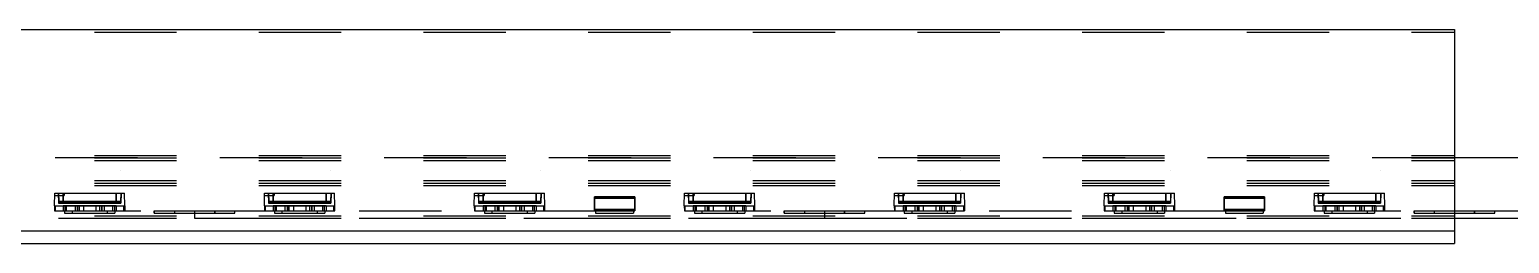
# Model space of a CAD drawing. Extents: x 14 to 580, y 14 to 406.
# Drawn here: x 386 to 444.8, y 253.4 to 261.9 of the extents above; entities that cross this region are included whole.
import ezdxf

# ---------------------------------------------------------------- set-up
doc = ezdxf.new("R2010")
doc.units = 0
doc.header["$LTSCALE"] = 32.67
doc.linetypes.add('HIDDEN', pattern=[0.2, 0.1, -0.1])
doc.layers.get('0').update_dxf_attribs({"linetype": 'CONTINUOUS'})
for name, color, linetype in [('BASE2', 7, 'CONTINUOUS'), ('BASE3', 7, 'CONTINUOUS'), ('LED_CHIP_2835_BASE3', 7, 'CONTINUOUS'), ('LED_CHIP_2835_ELETRODE_13', 7, 'CONTINUOUS'), ('LED_CHIP_2835_ELETRODE_23', 7, 'CONTINUOUS'), ('LED_CHIP_2835_SLICONE3', 7, 'CONTINUOUS'), ('LGP2', 7, 'CONTINUOUS'), ('LGP3', 7, 'CONTINUOUS'), ('LS-12V-120-W5-2835_PADS3', 7, 'CONTINUOUS'), ('LS-12V-120-W5-2835_PLATE2', 7, 'CONTINUOUS'), ('LS-12V-120-W5-2835_PLATE3', 7, 'CONTINUOUS'), ('RES_1206_013', 7, 'CONTINUOUS'), ('RES_1206_023', 7, 'CONTINUOUS'), ('RES_1206_033', 7, 'CONTINUOUS')]:
    doc.layers.add(name, color=color, linetype=linetype)

msp = doc.modelspace()

# ---------------------------------------------------------------- linework, layer by layer
at = {"color": 7}
for p, q in [((389.626, 256.275), (389.626, 256.274)), ((397.959, 256.275), (397.959, 256.274)), ((406.292, 256.275), (406.292, 256.274)), ((414.626, 256.275), (414.626, 256.274)), ((422.959, 256.275), (422.959, 256.274)), ((431.292, 256.275), (431.292, 256.274)), ((439.626, 256.275), (439.626, 256.274))]:
    msp.add_line(p, q, dxfattribs=at)
at = {"layer": 'BASE2', "color": 7}
for p, q in [((192.577, 261.868), (442.577, 261.868)), ((442.577, 261.868), (442.577, 253.368)), ((192.577, 253.868), (442.577, 253.868)), ((192.577, 253.368), (442.577, 253.368))]:
    msp.add_line(p, q, dxfattribs=at)
at = {"layer": 'BASE3', "color": 8, "linetype": 'HIDDEN'}
for p, q in [((192.577, 261.768), (442.577, 261.768)), ((192.577, 256.868), (442.577, 256.868)), ((192.577, 256.768), (442.577, 256.768)), ((192.577, 256.668), (442.577, 256.668)), ((192.577, 255.868), (442.577, 255.868)), ((192.577, 255.768), (442.577, 255.768)), ((192.577, 255.668), (442.577, 255.668)), ((192.577, 254.468), (442.577, 254.468)), ((192.577, 254.368), (442.577, 254.368))]:
    msp.add_line(p, q, dxfattribs=at)
at = {"layer": 'LED_CHIP_2835_BASE3', "color": 8, "linetype": 'HIDDEN'}
for p, q in [((387.011, 254.868), (387.024, 255.368)), ((387.021, 255.268), (387.4, 255.268)), ((387.024, 255.368), (389.797, 255.368)), ((387.161, 255.368), (387.174, 254.968)), ((387.174, 254.968), (389.647, 254.968)), ((387.361, 255.368), (387.361, 254.968)), ((387.397, 255.368), (387.4, 255.268)), ((389.461, 255.368), (389.461, 254.968)), ((389.661, 255.368), (389.647, 254.968)), ((389.811, 254.868), (389.797, 255.368)), ((395.344, 254.868), (395.357, 255.368)), ((395.354, 255.268), (395.733, 255.268)), ((395.357, 255.368), (398.131, 255.368)), ((395.494, 255.368), (395.508, 254.968)), ((395.508, 254.968), (397.98, 254.968)), ((395.694, 255.368), (395.694, 254.968)), ((395.731, 255.368), (395.733, 255.268)), ((397.794, 255.368), (397.794, 254.968)), ((397.994, 255.368), (397.98, 254.968)), ((398.144, 254.868), (398.131, 255.368)), ((403.677, 254.868), (403.69, 255.368)), ((403.688, 255.268), (404.067, 255.268)), ((403.69, 255.368), (406.464, 255.368)), ((403.827, 255.368), (403.841, 254.968)), ((403.841, 254.968), (406.313, 254.968)), ((404.027, 255.368), (404.027, 254.968)), ((404.064, 255.368), (404.067, 255.268)), ((406.127, 255.368), (406.127, 254.968)), ((406.327, 255.368), (406.313, 254.968)), ((406.477, 254.868), (406.464, 255.368)), ((412.011, 254.868), (412.024, 255.368)), ((412.021, 255.268), (412.4, 255.268)), ((412.024, 255.368), (414.797, 255.368)), ((412.161, 255.368), (412.174, 254.968)), ((412.174, 254.968), (414.647, 254.968)), ((412.361, 255.368), (412.361, 254.968)), ((412.397, 255.368), (412.4, 255.268)), ((414.461, 255.368), (414.461, 254.968)), ((414.661, 255.368), (414.647, 254.968)), ((414.811, 254.868), (414.797, 255.368)), ((420.344, 254.868), (420.357, 255.368)), ((420.354, 255.268), (420.733, 255.268)), ((420.357, 255.368), (423.131, 255.368)), ((420.494, 255.368), (420.508, 254.968)), ((420.508, 254.968), (422.98, 254.968)), ((420.694, 255.368), (420.694, 254.968)), ((420.731, 255.368), (420.733, 255.268)), ((422.794, 255.368), (422.794, 254.968)), ((422.994, 255.368), (422.98, 254.968)), ((423.144, 254.868), (423.131, 255.368)), ((428.677, 254.868), (428.69, 255.368)), ((428.688, 255.268), (429.067, 255.268)), ((428.69, 255.368), (431.464, 255.368)), ((428.827, 255.368), (428.841, 254.968)), ((428.841, 254.968), (431.313, 254.968)), ((429.027, 255.368), (429.027, 254.968)), ((429.064, 255.368), (429.067, 255.268)), ((431.127, 255.368), (431.127, 254.968)), ((431.327, 255.368), (431.313, 254.968)), ((431.477, 254.868), (431.464, 255.368)), ((437.011, 254.868), (437.024, 255.368)), ((437.021, 255.268), (437.4, 255.268)), ((437.024, 255.368), (439.797, 255.368)), ((437.161, 255.368), (437.174, 254.968)), ((437.174, 254.968), (439.647, 254.968)), ((437.361, 255.368), (437.361, 254.968)), ((437.397, 255.368), (437.4, 255.268)), ((439.461, 255.368), (439.461, 254.968)), ((439.661, 255.368), (439.647, 254.968)), ((439.811, 254.868), (439.797, 255.368)), ((387.011, 254.868), (389.811, 254.868)), ((387.011, 254.868), (387.016, 254.668)), ((387.016, 254.668), (389.805, 254.668)), ((387.021, 254.868), (387.021, 254.668)), ((387.051, 254.668), (387.051, 254.868)), ((387.361, 254.868), (387.361, 254.668)), ((387.431, 254.868), (387.431, 254.668)), ((387.492, 254.668), (387.492, 254.868)), ((388.003, 254.668), (388.003, 254.868)), ((388.163, 254.868), (388.163, 254.668)), ((388.658, 254.868), (388.658, 254.668)), ((388.818, 254.668), (388.818, 254.868)), ((389.329, 254.668), (389.329, 254.868)), ((389.391, 254.868), (389.391, 254.668)), ((389.461, 254.868), (389.461, 254.668)), ((389.77, 254.668), (389.77, 254.868)), ((389.801, 254.868), (389.801, 254.668)), ((389.805, 254.668), (389.811, 254.868)), ((395.344, 254.868), (398.144, 254.868)), ((395.344, 254.868), (395.349, 254.668)), ((395.349, 254.668), (398.139, 254.668)), ((395.354, 254.868), (395.354, 254.668)), ((395.384, 254.668), (395.384, 254.868)), ((395.694, 254.868), (395.694, 254.668)), ((395.764, 254.868), (395.764, 254.668)), ((395.825, 254.668), (395.825, 254.868)), ((396.336, 254.668), (396.336, 254.868)), ((396.496, 254.868), (396.496, 254.668)), ((396.991, 254.868), (396.991, 254.668)), ((397.151, 254.668), (397.151, 254.868)), ((397.662, 254.668), (397.662, 254.868)), ((397.724, 254.868), (397.724, 254.668)), ((397.794, 254.868), (397.794, 254.668)), ((398.104, 254.668), (398.104, 254.868)), ((398.134, 254.868), (398.134, 254.668)), ((398.139, 254.668), (398.144, 254.868)), ((403.677, 254.868), (406.477, 254.868)), ((403.677, 254.868), (403.682, 254.668)), ((403.682, 254.668), (406.472, 254.668)), ((403.687, 254.868), (403.687, 254.668)), ((403.717, 254.668), (403.717, 254.868)), ((404.027, 254.868), (404.027, 254.668)), ((404.097, 254.868), (404.097, 254.668)), ((404.159, 254.668), (404.159, 254.868)), ((404.67, 254.668), (404.67, 254.868)), ((404.83, 254.868), (404.83, 254.668)), ((405.325, 254.868), (405.325, 254.668)), ((405.485, 254.668), (405.485, 254.868)), ((405.996, 254.668), (405.996, 254.868)), ((406.057, 254.868), (406.057, 254.668)), ((406.127, 254.868), (406.127, 254.668)), ((406.437, 254.668), (406.437, 254.868)), ((406.467, 254.868), (406.467, 254.668)), ((406.472, 254.668), (406.477, 254.868)), ((412.011, 254.868), (414.811, 254.868)), ((412.011, 254.868), (412.016, 254.668)), ((412.016, 254.668), (414.805, 254.668)), ((412.021, 254.868), (412.021, 254.668)), ((412.051, 254.668), (412.051, 254.868)), ((412.361, 254.868), (412.361, 254.668)), ((412.431, 254.868), (412.431, 254.668)), ((412.492, 254.668), (412.492, 254.868)), ((413.003, 254.668), (413.003, 254.868)), ((413.163, 254.868), (413.163, 254.668)), ((413.658, 254.868), (413.658, 254.668)), ((413.818, 254.668), (413.818, 254.868)), ((414.329, 254.668), (414.329, 254.868)), ((414.391, 254.868), (414.391, 254.668)), ((414.461, 254.868), (414.461, 254.668)), ((414.77, 254.668), (414.77, 254.868)), ((414.801, 254.868), (414.801, 254.668)), ((414.805, 254.668), (414.811, 254.868)), ((420.344, 254.868), (423.144, 254.868)), ((420.344, 254.868), (420.349, 254.668)), ((420.349, 254.668), (423.139, 254.668)), ((420.354, 254.868), (420.354, 254.668)), ((420.384, 254.668), (420.384, 254.868)), ((420.694, 254.868), (420.694, 254.668)), ((420.764, 254.868), (420.764, 254.668)), ((420.825, 254.668), (420.825, 254.868)), ((421.336, 254.668), (421.336, 254.868)), ((421.496, 254.868), (421.496, 254.668)), ((421.991, 254.868), (421.991, 254.668)), ((422.151, 254.668), (422.151, 254.868)), ((422.662, 254.668), (422.662, 254.868)), ((422.724, 254.868), (422.724, 254.668)), ((422.794, 254.868), (422.794, 254.668)), ((423.104, 254.668), (423.104, 254.868)), ((423.134, 254.868), (423.134, 254.668)), ((423.139, 254.668), (423.144, 254.868)), ((428.677, 254.868), (431.477, 254.868)), ((428.677, 254.868), (428.682, 254.668)), ((428.682, 254.668), (431.472, 254.668)), ((428.687, 254.868), (428.687, 254.668)), ((428.717, 254.668), (428.717, 254.868)), ((429.027, 254.868), (429.027, 254.668)), ((429.097, 254.868), (429.097, 254.668)), ((429.159, 254.668), (429.159, 254.868)), ((429.67, 254.668), (429.67, 254.868)), ((429.83, 254.868), (429.83, 254.668)), ((430.325, 254.868), (430.325, 254.668)), ((430.485, 254.668), (430.485, 254.868)), ((430.996, 254.668), (430.996, 254.868)), ((431.057, 254.868), (431.057, 254.668)), ((431.127, 254.868), (431.127, 254.668)), ((431.437, 254.668), (431.437, 254.868)), ((431.467, 254.868), (431.467, 254.668)), ((431.472, 254.668), (431.477, 254.868)), ((437.011, 254.868), (439.811, 254.868)), ((437.011, 254.868), (437.016, 254.668)), ((437.016, 254.668), (439.805, 254.668)), ((437.021, 254.868), (437.021, 254.668)), ((437.051, 254.668), (437.051, 254.868)), ((437.361, 254.868), (437.361, 254.668)), ((437.431, 254.868), (437.431, 254.668)), ((437.492, 254.668), (437.492, 254.868)), ((438.003, 254.668), (438.003, 254.868)), ((438.163, 254.868), (438.163, 254.668)), ((438.658, 254.868), (438.658, 254.668)), ((438.818, 254.668), (438.818, 254.868)), ((439.329, 254.668), (439.329, 254.868)), ((439.391, 254.868), (439.391, 254.668)), ((439.461, 254.868), (439.461, 254.668)), ((439.77, 254.668), (439.77, 254.868)), ((439.801, 254.868), (439.801, 254.668)), ((439.805, 254.668), (439.811, 254.868))]:
    msp.add_line(p, q, dxfattribs=at)
at = {"layer": 'LED_CHIP_2835_ELETRODE_13', "color": 8, "linetype": 'HIDDEN'}
for p, q in [((387.361, 254.868), (389.461, 254.868)), ((387.361, 254.868), (387.361, 254.668)), ((387.361, 254.668), (389.461, 254.668)), ((387.431, 254.868), (387.431, 254.668)), ((387.492, 254.668), (387.492, 254.868)), ((387.831, 254.868), (387.831, 254.668)), ((387.931, 254.668), (387.931, 254.868)), ((388.003, 254.668), (388.003, 254.868)), ((388.163, 254.868), (388.163, 254.668)), ((388.658, 254.868), (388.658, 254.668)), ((388.818, 254.668), (388.818, 254.868)), ((388.891, 254.868), (388.891, 254.668)), ((388.991, 254.868), (388.991, 254.668)), ((389.329, 254.668), (389.329, 254.868)), ((389.391, 254.868), (389.391, 254.668)), ((389.461, 254.868), (389.461, 254.668)), ((395.694, 254.868), (397.794, 254.868)), ((395.694, 254.868), (395.694, 254.668)), ((395.694, 254.668), (397.794, 254.668)), ((395.764, 254.868), (395.764, 254.668)), ((395.825, 254.668), (395.825, 254.868)), ((396.164, 254.868), (396.164, 254.668)), ((396.264, 254.668), (396.264, 254.868)), ((396.336, 254.668), (396.336, 254.868)), ((396.496, 254.868), (396.496, 254.668)), ((396.991, 254.868), (396.991, 254.668)), ((397.151, 254.668), (397.151, 254.868)), ((397.224, 254.868), (397.224, 254.668)), ((397.324, 254.868), (397.324, 254.668)), ((397.662, 254.668), (397.662, 254.868)), ((397.724, 254.868), (397.724, 254.668)), ((397.794, 254.868), (397.794, 254.668)), ((404.027, 254.868), (406.127, 254.868)), ((404.027, 254.868), (404.027, 254.668)), ((404.027, 254.668), (406.127, 254.668)), ((404.097, 254.868), (404.097, 254.668)), ((404.159, 254.668), (404.159, 254.868)), ((404.497, 254.868), (404.497, 254.668)), ((404.597, 254.668), (404.597, 254.868)), ((404.67, 254.668), (404.67, 254.868)), ((404.83, 254.868), (404.83, 254.668)), ((405.325, 254.868), (405.325, 254.668)), ((405.485, 254.668), (405.485, 254.868)), ((405.557, 254.868), (405.557, 254.668)), ((405.657, 254.868), (405.657, 254.668)), ((405.996, 254.668), (405.996, 254.868)), ((406.057, 254.868), (406.057, 254.668)), ((406.127, 254.868), (406.127, 254.668)), ((412.361, 254.868), (414.461, 254.868)), ((412.361, 254.868), (412.361, 254.668)), ((412.361, 254.668), (414.461, 254.668)), ((412.431, 254.868), (412.431, 254.668)), ((412.492, 254.668), (412.492, 254.868)), ((412.831, 254.868), (412.831, 254.668)), ((412.931, 254.668), (412.931, 254.868)), ((413.003, 254.668), (413.003, 254.868)), ((413.163, 254.868), (413.163, 254.668)), ((413.658, 254.868), (413.658, 254.668)), ((413.818, 254.668), (413.818, 254.868)), ((413.891, 254.868), (413.891, 254.668)), ((413.991, 254.868), (413.991, 254.668)), ((414.329, 254.668), (414.329, 254.868)), ((414.391, 254.868), (414.391, 254.668)), ((414.461, 254.868), (414.461, 254.668)), ((420.694, 254.868), (422.794, 254.868)), ((420.694, 254.868), (420.694, 254.668)), ((420.694, 254.668), (422.794, 254.668)), ((420.764, 254.868), (420.764, 254.668)), ((420.825, 254.668), (420.825, 254.868)), ((421.164, 254.868), (421.164, 254.668)), ((421.264, 254.668), (421.264, 254.868)), ((421.336, 254.668), (421.336, 254.868)), ((421.496, 254.868), (421.496, 254.668)), ((421.991, 254.868), (421.991, 254.668)), ((422.151, 254.668), (422.151, 254.868)), ((422.224, 254.868), (422.224, 254.668)), ((422.324, 254.868), (422.324, 254.668)), ((422.662, 254.668), (422.662, 254.868)), ((422.724, 254.868), (422.724, 254.668)), ((422.794, 254.868), (422.794, 254.668)), ((429.027, 254.868), (431.127, 254.868)), ((429.027, 254.868), (429.027, 254.668)), ((429.027, 254.668), (431.127, 254.668)), ((429.097, 254.868), (429.097, 254.668)), ((429.159, 254.668), (429.159, 254.868)), ((429.497, 254.868), (429.497, 254.668)), ((429.597, 254.668), (429.597, 254.868)), ((429.67, 254.668), (429.67, 254.868)), ((429.83, 254.868), (429.83, 254.668)), ((430.325, 254.868), (430.325, 254.668)), ((430.485, 254.668), (430.485, 254.868)), ((430.557, 254.868), (430.557, 254.668)), ((430.657, 254.868), (430.657, 254.668)), ((430.996, 254.668), (430.996, 254.868)), ((431.057, 254.868), (431.057, 254.668)), ((431.127, 254.868), (431.127, 254.668)), ((437.361, 254.868), (439.461, 254.868)), ((437.361, 254.868), (437.361, 254.668)), ((437.361, 254.668), (439.461, 254.668)), ((437.431, 254.868), (437.431, 254.668)), ((437.492, 254.668), (437.492, 254.868)), ((437.831, 254.868), (437.831, 254.668)), ((437.931, 254.668), (437.931, 254.868)), ((438.003, 254.668), (438.003, 254.868)), ((438.163, 254.868), (438.163, 254.668)), ((438.658, 254.868), (438.658, 254.668)), ((438.818, 254.668), (438.818, 254.868)), ((438.891, 254.868), (438.891, 254.668)), ((438.991, 254.868), (438.991, 254.668)), ((439.329, 254.668), (439.329, 254.868)), ((439.391, 254.868), (439.391, 254.668)), ((439.461, 254.868), (439.461, 254.668))]:
    msp.add_line(p, q, dxfattribs=at)
at = {"layer": 'LED_CHIP_2835_ELETRODE_23', "color": 8, "linetype": 'HIDDEN'}
for p, q in [((389.461, 254.868), (387.361, 254.868)), ((387.361, 254.868), (387.361, 254.668)), ((387.361, 254.668), (389.461, 254.668)), ((387.431, 254.868), (387.431, 254.668)), ((387.492, 254.668), (387.492, 254.868)), ((387.831, 254.868), (387.831, 254.668)), ((387.931, 254.868), (387.931, 254.668)), ((388.003, 254.668), (388.003, 254.868)), ((388.163, 254.868), (388.163, 254.668)), ((388.658, 254.868), (388.658, 254.668)), ((388.818, 254.668), (388.818, 254.868)), ((388.891, 254.668), (388.891, 254.868)), ((388.991, 254.868), (388.991, 254.668)), ((389.329, 254.668), (389.329, 254.868)), ((389.391, 254.868), (389.391, 254.668)), ((389.461, 254.868), (389.461, 254.668)), ((397.794, 254.868), (395.694, 254.868)), ((395.694, 254.868), (395.694, 254.668)), ((395.694, 254.668), (397.794, 254.668)), ((395.764, 254.868), (395.764, 254.668)), ((395.825, 254.668), (395.825, 254.868)), ((396.164, 254.868), (396.164, 254.668)), ((396.264, 254.868), (396.264, 254.668)), ((396.336, 254.668), (396.336, 254.868)), ((396.496, 254.868), (396.496, 254.668)), ((396.991, 254.868), (396.991, 254.668)), ((397.151, 254.668), (397.151, 254.868)), ((397.224, 254.668), (397.224, 254.868)), ((397.324, 254.868), (397.324, 254.668)), ((397.662, 254.668), (397.662, 254.868)), ((397.724, 254.868), (397.724, 254.668)), ((397.794, 254.868), (397.794, 254.668)), ((406.127, 254.868), (404.027, 254.868)), ((404.027, 254.868), (404.027, 254.668)), ((404.027, 254.668), (406.127, 254.668)), ((404.097, 254.868), (404.097, 254.668)), ((404.159, 254.668), (404.159, 254.868)), ((404.497, 254.868), (404.497, 254.668)), ((404.597, 254.868), (404.597, 254.668)), ((404.67, 254.668), (404.67, 254.868)), ((404.83, 254.868), (404.83, 254.668)), ((405.325, 254.868), (405.325, 254.668)), ((405.485, 254.668), (405.485, 254.868)), ((405.557, 254.668), (405.557, 254.868)), ((405.657, 254.868), (405.657, 254.668)), ((405.996, 254.668), (405.996, 254.868)), ((406.057, 254.868), (406.057, 254.668)), ((406.127, 254.868), (406.127, 254.668)), ((414.461, 254.868), (412.361, 254.868)), ((412.361, 254.868), (412.361, 254.668)), ((412.361, 254.668), (414.461, 254.668)), ((412.431, 254.868), (412.431, 254.668)), ((412.492, 254.668), (412.492, 254.868)), ((412.831, 254.868), (412.831, 254.668)), ((412.931, 254.868), (412.931, 254.668)), ((413.003, 254.668), (413.003, 254.868)), ((413.163, 254.868), (413.163, 254.668)), ((413.658, 254.868), (413.658, 254.668)), ((413.818, 254.668), (413.818, 254.868)), ((413.891, 254.668), (413.891, 254.868)), ((413.991, 254.868), (413.991, 254.668)), ((414.329, 254.668), (414.329, 254.868)), ((414.391, 254.868), (414.391, 254.668)), ((414.461, 254.868), (414.461, 254.668)), ((422.794, 254.868), (420.694, 254.868)), ((420.694, 254.868), (420.694, 254.668)), ((420.694, 254.668), (422.794, 254.668)), ((420.764, 254.868), (420.764, 254.668)), ((420.825, 254.668), (420.825, 254.868)), ((421.164, 254.868), (421.164, 254.668)), ((421.264, 254.868), (421.264, 254.668)), ((421.336, 254.668), (421.336, 254.868)), ((421.496, 254.868), (421.496, 254.668)), ((421.991, 254.868), (421.991, 254.668)), ((422.151, 254.668), (422.151, 254.868)), ((422.224, 254.668), (422.224, 254.868)), ((422.324, 254.868), (422.324, 254.668)), ((422.662, 254.668), (422.662, 254.868)), ((422.724, 254.868), (422.724, 254.668)), ((422.794, 254.868), (422.794, 254.668)), ((431.127, 254.868), (429.027, 254.868)), ((429.027, 254.868), (429.027, 254.668)), ((429.027, 254.668), (431.127, 254.668)), ((429.097, 254.868), (429.097, 254.668)), ((429.159, 254.668), (429.159, 254.868)), ((429.497, 254.868), (429.497, 254.668)), ((429.597, 254.868), (429.597, 254.668)), ((429.67, 254.668), (429.67, 254.868)), ((429.83, 254.868), (429.83, 254.668)), ((430.325, 254.868), (430.325, 254.668)), ((430.485, 254.668), (430.485, 254.868)), ((430.557, 254.668), (430.557, 254.868)), ((430.657, 254.868), (430.657, 254.668)), ((430.996, 254.668), (430.996, 254.868)), ((431.057, 254.868), (431.057, 254.668)), ((431.127, 254.868), (431.127, 254.668)), ((439.461, 254.868), (437.361, 254.868)), ((437.361, 254.868), (437.361, 254.668)), ((437.361, 254.668), (439.461, 254.668)), ((437.431, 254.868), (437.431, 254.668)), ((437.492, 254.668), (437.492, 254.868)), ((437.831, 254.868), (437.831, 254.668)), ((437.931, 254.868), (437.931, 254.668)), ((438.003, 254.668), (438.003, 254.868)), ((438.163, 254.868), (438.163, 254.668)), ((438.658, 254.868), (438.658, 254.668)), ((438.818, 254.668), (438.818, 254.868)), ((438.891, 254.668), (438.891, 254.868)), ((438.991, 254.868), (438.991, 254.668)), ((439.329, 254.668), (439.329, 254.868)), ((439.391, 254.868), (439.391, 254.668)), ((439.461, 254.868), (439.461, 254.668))]:
    msp.add_line(p, q, dxfattribs=at)
at = {"layer": 'LED_CHIP_2835_SLICONE3', "color": 8, "linetype": 'HIDDEN'}
for p, q in [((387.174, 255.368), (389.647, 255.368)), ((387.174, 255.368), (387.183, 255.037)), ((389.638, 255.037), (387.183, 255.037)), ((389.588, 254.988), (387.233, 254.988)), ((387.361, 254.988), (387.361, 255.368)), ((389.461, 254.988), (389.461, 255.368)), ((389.647, 255.368), (389.638, 255.037)), ((395.508, 255.368), (397.98, 255.368)), ((395.508, 255.368), (395.516, 255.037)), ((397.971, 255.037), (395.516, 255.037)), ((397.921, 254.988), (395.566, 254.988)), ((395.694, 254.988), (395.694, 255.368)), ((397.794, 254.988), (397.794, 255.368)), ((397.98, 255.368), (397.971, 255.037)), ((403.841, 255.368), (406.313, 255.368)), ((403.841, 255.368), (403.85, 255.037)), ((406.305, 255.037), (403.85, 255.037)), ((406.255, 254.988), (403.9, 254.988)), ((404.027, 254.988), (404.027, 255.368)), ((406.127, 254.988), (406.127, 255.368)), ((406.313, 255.368), (406.305, 255.037)), ((412.174, 255.368), (414.647, 255.368)), ((412.174, 255.368), (412.183, 255.037)), ((414.638, 255.037), (412.183, 255.037)), ((414.588, 254.988), (412.233, 254.988)), ((412.361, 254.988), (412.361, 255.368)), ((414.461, 254.988), (414.461, 255.368)), ((414.647, 255.368), (414.638, 255.037)), ((420.508, 255.368), (422.98, 255.368)), ((420.508, 255.368), (420.516, 255.037)), ((422.971, 255.037), (420.516, 255.037)), ((422.921, 254.988), (420.566, 254.988)), ((420.694, 254.988), (420.694, 255.368)), ((422.794, 254.988), (422.794, 255.368)), ((422.98, 255.368), (422.971, 255.037)), ((428.841, 255.368), (431.313, 255.368)), ((428.841, 255.368), (428.85, 255.037)), ((431.305, 255.037), (428.85, 255.037)), ((431.255, 254.988), (428.9, 254.988)), ((429.027, 254.988), (429.027, 255.368)), ((431.127, 254.988), (431.127, 255.368)), ((431.313, 255.368), (431.305, 255.037)), ((437.174, 255.368), (439.647, 255.368)), ((437.174, 255.368), (437.183, 255.037)), ((439.638, 255.037), (437.183, 255.037)), ((439.588, 254.988), (437.233, 254.988)), ((437.361, 254.988), (437.361, 255.368)), ((439.461, 254.988), (439.461, 255.368)), ((439.647, 255.368), (439.638, 255.037))]:
    msp.add_line(p, q, dxfattribs=at)
for centre, start, end in [((387.233, 255.038), 181.5, 270), ((389.588, 255.038), 270, 358.5), ((395.566, 255.038), 181.5, 270), ((397.921, 255.038), 270, 358.5), ((403.9, 255.038), 181.5, 270), ((406.255, 255.038), 270, 358.5), ((412.233, 255.038), 181.5, 270), ((414.588, 255.038), 270, 358.5), ((420.566, 255.038), 181.5, 270), ((422.921, 255.038), 270, 358.5), ((428.9, 255.038), 181.5, 270), ((431.255, 255.038), 270, 358.5), ((437.233, 255.038), 181.5, 270), ((439.588, 255.038), 270, 358.5)]:
    msp.add_arc(centre, 0.05, start, end, dxfattribs=at)
at = {"layer": 'LGP2', "color": 7}
msp.add_line((492.577, 256.768), (442.577, 256.768), dxfattribs=at)
at = {"layer": 'LGP3', "color": 8, "linetype": 'HIDDEN'}
msp.add_line((442.577, 256.768), (192.577, 256.768), dxfattribs=at)
at = {"layer": 'LS-12V-120-W5-2835_PADS3', "color": 8, "linetype": 'HIDDEN'}
for p, q in [((387.411, 254.668), (389.411, 254.668)), ((387.411, 254.668), (387.411, 254.568)), ((387.411, 254.568), (389.411, 254.568)), ((387.711, 254.668), (387.711, 254.568)), ((389.111, 254.668), (389.111, 254.568)), ((389.411, 254.668), (389.411, 254.568)), ((390.977, 254.668), (392.577, 254.668)), ((390.977, 254.568), (390.977, 254.668)), ((390.977, 254.568), (392.577, 254.568)), ((391.777, 254.668), (391.777, 254.568)), ((392.577, 254.668), (394.177, 254.668)), ((392.577, 254.668), (392.577, 254.568)), ((392.577, 254.668), (392.577, 254.568)), ((392.577, 254.568), (394.177, 254.568)), ((393.377, 254.668), (393.377, 254.568)), ((394.177, 254.568), (394.177, 254.668)), ((395.744, 254.668), (397.744, 254.668)), ((395.744, 254.668), (395.744, 254.568)), ((395.744, 254.568), (397.744, 254.568)), ((396.044, 254.668), (396.044, 254.568)), ((397.444, 254.668), (397.444, 254.568)), ((397.744, 254.668), (397.744, 254.568)), ((404.077, 254.668), (406.077, 254.668)), ((404.077, 254.668), (404.077, 254.568)), ((404.077, 254.568), (406.077, 254.568)), ((404.377, 254.668), (404.377, 254.568)), ((405.777, 254.668), (405.777, 254.568)), ((406.077, 254.668), (406.077, 254.568)), ((408.494, 254.668), (409.994, 254.668)), ((408.494, 254.668), (408.494, 254.568)), ((408.494, 254.568), (409.994, 254.568)), ((409.994, 254.668), (409.994, 254.568)), ((412.411, 254.668), (414.411, 254.668)), ((412.411, 254.668), (412.411, 254.568)), ((412.411, 254.568), (414.411, 254.568)), ((412.711, 254.668), (412.711, 254.568)), ((414.111, 254.668), (414.111, 254.568)), ((414.411, 254.668), (414.411, 254.568)), ((415.977, 254.668), (417.577, 254.668)), ((415.977, 254.568), (415.977, 254.668)), ((415.977, 254.568), (417.577, 254.568)), ((416.777, 254.668), (416.777, 254.568)), ((417.577, 254.668), (419.177, 254.668)), ((417.577, 254.668), (417.577, 254.568)), ((417.577, 254.668), (417.577, 254.568)), ((417.577, 254.568), (419.177, 254.568)), ((418.377, 254.668), (418.377, 254.568)), ((419.177, 254.568), (419.177, 254.668)), ((420.744, 254.668), (422.744, 254.668)), ((420.744, 254.668), (420.744, 254.568)), ((420.744, 254.568), (422.744, 254.568)), ((421.044, 254.668), (421.044, 254.568)), ((422.444, 254.668), (422.444, 254.568)), ((422.744, 254.668), (422.744, 254.568)), ((429.077, 254.668), (431.077, 254.668)), ((429.077, 254.668), (429.077, 254.568)), ((429.077, 254.568), (431.077, 254.568)), ((429.377, 254.668), (429.377, 254.568)), ((430.777, 254.668), (430.777, 254.568)), ((431.077, 254.668), (431.077, 254.568)), ((433.494, 254.668), (434.994, 254.668)), ((433.494, 254.668), (433.494, 254.568)), ((433.494, 254.568), (434.994, 254.568)), ((434.994, 254.668), (434.994, 254.568)), ((437.411, 254.668), (439.411, 254.668)), ((437.411, 254.668), (437.411, 254.568)), ((437.411, 254.568), (439.411, 254.568)), ((437.711, 254.668), (437.711, 254.568)), ((439.111, 254.668), (439.111, 254.568)), ((439.411, 254.668), (439.411, 254.568)), ((440.977, 254.668), (442.577, 254.668)), ((440.977, 254.568), (440.977, 254.668)), ((440.977, 254.568), (442.577, 254.568)), ((441.777, 254.668), (441.777, 254.568)), ((442.577, 254.668), (444.177, 254.668)), ((442.577, 254.668), (442.577, 254.568)), ((442.577, 254.668), (442.577, 254.568)), ((442.577, 254.568), (444.177, 254.568)), ((443.377, 254.668), (443.377, 254.568)), ((444.177, 254.568), (444.177, 254.668))]:
    msp.add_line(p, q, dxfattribs=at)
at = {"layer": 'LS-12V-120-W5-2835_PLATE2', "color": 7}
for p, q in [((442.577, 254.668), (467.577, 254.668)), ((442.577, 254.368), (467.577, 254.368))]:
    msp.add_line(p, q, dxfattribs=at)
at = {"layer": 'LS-12V-120-W5-2835_PLATE3', "color": 8, "linetype": 'HIDDEN'}
for p, q in [((367.577, 254.668), (392.577, 254.668)), ((367.577, 254.368), (392.577, 254.368)), ((387.411, 254.668), (387.411, 254.568)), ((387.411, 254.568), (389.411, 254.568)), ((387.711, 254.668), (387.711, 254.568)), ((389.111, 254.668), (389.111, 254.568)), ((389.411, 254.668), (389.411, 254.568)), ((390.977, 254.668), (390.977, 254.568)), ((390.977, 254.568), (392.577, 254.568)), ((391.777, 254.668), (391.777, 254.568)), ((392.577, 254.668), (417.577, 254.668)), ((392.577, 254.668), (392.577, 254.368)), ((392.577, 254.668), (392.577, 254.368)), ((392.577, 254.568), (394.177, 254.568)), ((392.577, 254.368), (417.577, 254.368)), ((393.377, 254.568), (393.377, 254.668)), ((394.177, 254.568), (394.177, 254.668)), ((395.744, 254.668), (395.744, 254.568)), ((395.744, 254.568), (397.744, 254.568)), ((396.044, 254.668), (396.044, 254.568)), ((397.444, 254.668), (397.444, 254.568)), ((397.744, 254.668), (397.744, 254.568)), ((404.077, 254.668), (404.077, 254.568)), ((404.077, 254.568), (406.077, 254.568)), ((404.377, 254.668), (404.377, 254.568)), ((405.777, 254.668), (405.777, 254.568)), ((406.077, 254.668), (406.077, 254.568)), ((409.994, 254.668), (408.494, 254.668)), ((408.494, 254.668), (408.494, 254.568)), ((408.494, 254.568), (409.994, 254.568)), ((409.994, 254.668), (409.994, 254.568)), ((412.411, 254.668), (412.411, 254.568)), ((412.411, 254.568), (414.411, 254.568)), ((412.711, 254.668), (412.711, 254.568)), ((414.111, 254.668), (414.111, 254.568)), ((414.411, 254.668), (414.411, 254.568)), ((415.977, 254.668), (415.977, 254.568)), ((415.977, 254.568), (417.577, 254.568)), ((416.777, 254.668), (416.777, 254.568)), ((417.577, 254.668), (442.577, 254.668)), ((417.577, 254.668), (417.577, 254.368)), ((417.577, 254.668), (417.577, 254.368)), ((417.577, 254.568), (419.177, 254.568)), ((417.577, 254.368), (442.577, 254.368)), ((418.377, 254.568), (418.377, 254.668)), ((419.177, 254.568), (419.177, 254.668)), ((420.744, 254.668), (420.744, 254.568)), ((420.744, 254.568), (422.744, 254.568)), ((421.044, 254.668), (421.044, 254.568)), ((422.444, 254.668), (422.444, 254.568)), ((422.744, 254.668), (422.744, 254.568)), ((429.077, 254.668), (429.077, 254.568)), ((429.077, 254.568), (431.077, 254.568)), ((429.377, 254.668), (429.377, 254.568)), ((430.777, 254.668), (430.777, 254.568)), ((431.077, 254.668), (431.077, 254.568)), ((434.994, 254.668), (433.494, 254.668)), ((433.494, 254.668), (433.494, 254.568)), ((433.494, 254.568), (434.994, 254.568)), ((434.994, 254.668), (434.994, 254.568)), ((437.411, 254.668), (437.411, 254.568)), ((437.411, 254.568), (439.411, 254.568)), ((437.711, 254.668), (437.711, 254.568)), ((439.111, 254.668), (439.111, 254.568)), ((439.411, 254.668), (439.411, 254.568)), ((440.977, 254.668), (440.977, 254.568)), ((440.977, 254.568), (442.577, 254.568)), ((441.777, 254.668), (441.777, 254.568)), ((442.577, 254.668), (442.577, 254.368)), ((442.577, 254.668), (442.577, 254.368)), ((442.577, 254.568), (444.177, 254.568)), ((443.377, 254.568), (443.377, 254.668)), ((444.177, 254.568), (444.177, 254.668))]:
    msp.add_line(p, q, dxfattribs=at)
at = {"layer": 'RES_1206_013', "color": 8, "linetype": 'HIDDEN'}
for p, q in [((410.044, 255.218), (408.444, 255.218)), ((408.444, 255.218), (410.044, 255.218)), ((408.444, 255.218), (408.444, 254.668)), ((408.444, 254.668), (408.444, 255.218)), ((410.044, 255.168), (408.444, 255.168)), ((408.444, 255.168), (410.044, 255.168)), ((410.044, 255.218), (410.044, 254.668)), ((410.044, 254.668), (410.044, 255.218)), ((435.044, 255.218), (433.444, 255.218)), ((433.444, 255.218), (435.044, 255.218)), ((433.444, 255.218), (433.444, 254.668)), ((433.444, 254.668), (433.444, 255.218)), ((435.044, 255.168), (433.444, 255.168)), ((433.444, 255.168), (435.044, 255.168)), ((435.044, 255.218), (435.044, 254.668)), ((435.044, 254.668), (435.044, 255.218)), ((410.044, 254.718), (408.444, 254.718)), ((408.444, 254.718), (410.044, 254.718)), ((410.044, 254.668), (408.444, 254.668)), ((408.444, 254.668), (410.044, 254.668)), ((435.044, 254.718), (433.444, 254.718)), ((433.444, 254.718), (435.044, 254.718)), ((435.044, 254.668), (433.444, 254.668)), ((433.444, 254.668), (435.044, 254.668))]:
    msp.add_line(p, q, dxfattribs=at)
at = {"layer": 'RES_1206_023', "color": 8, "linetype": 'HIDDEN'}
for p, q in [((410.044, 255.158), (408.444, 255.158)), ((408.444, 255.158), (408.444, 254.668)), ((410.044, 254.668), (410.044, 255.158)), ((435.044, 255.158), (433.444, 255.158)), ((433.444, 255.158), (433.444, 254.668)), ((435.044, 254.668), (435.044, 255.158)), ((410.044, 254.718), (408.444, 254.718)), ((410.044, 254.668), (408.444, 254.668)), ((435.044, 254.718), (433.444, 254.718)), ((435.044, 254.668), (433.444, 254.668))]:
    msp.add_line(p, q, dxfattribs=at)
at = {"layer": 'RES_1206_033', "color": 8, "linetype": 'HIDDEN'}
for p, q in [((410.044, 255.218), (408.444, 255.218)), ((408.444, 255.218), (408.444, 255.168)), ((410.044, 255.168), (408.444, 255.168)), ((408.854, 255.218), (408.854, 255.168)), ((408.871, 255.218), (408.871, 255.168)), ((408.876, 255.218), (408.876, 255.168)), ((408.942, 255.218), (408.942, 255.168)), ((408.951, 255.218), (408.951, 255.168)), ((408.965, 255.218), (408.965, 255.168)), ((408.977, 255.218), (408.977, 255.168)), ((408.978, 255.218), (408.978, 255.168)), ((409.013, 255.218), (409.013, 255.168)), ((409.049, 255.218), (409.049, 255.168)), ((409.067, 255.218), (409.067, 255.168)), ((409.095, 255.218), (409.095, 255.168)), ((409.141, 255.218), (409.141, 255.168)), ((409.21, 255.218), (409.21, 255.168)), ((409.23, 255.218), (409.23, 255.168)), ((409.239, 255.218), (409.239, 255.168)), ((409.283, 255.218), (409.283, 255.168)), ((409.284, 255.218), (409.284, 255.168)), ((409.291, 255.218), (409.291, 255.168)), ((409.384, 255.218), (409.384, 255.168)), ((409.397, 255.218), (409.397, 255.168)), ((409.398, 255.218), (409.398, 255.168)), ((409.516, 255.218), (409.516, 255.168)), ((409.516, 255.218), (409.516, 255.168)), ((409.563, 255.218), (409.563, 255.168)), ((409.565, 255.218), (409.565, 255.168)), ((409.582, 255.218), (409.582, 255.168)), ((409.644, 255.218), (409.644, 255.168)), ((409.661, 255.218), (409.661, 255.168)), ((410.044, 255.168), (410.044, 255.218)), ((435.044, 255.218), (433.444, 255.218)), ((433.444, 255.218), (433.444, 255.168)), ((435.044, 255.168), (433.444, 255.168)), ((433.854, 255.218), (433.854, 255.168)), ((433.871, 255.218), (433.871, 255.168)), ((433.876, 255.218), (433.876, 255.168)), ((433.942, 255.218), (433.942, 255.168)), ((433.951, 255.218), (433.951, 255.168)), ((433.965, 255.218), (433.965, 255.168)), ((433.977, 255.218), (433.977, 255.168)), ((433.978, 255.218), (433.978, 255.168)), ((434.013, 255.218), (434.013, 255.168)), ((434.049, 255.218), (434.049, 255.168)), ((434.067, 255.218), (434.067, 255.168)), ((434.095, 255.218), (434.095, 255.168)), ((434.141, 255.218), (434.141, 255.168)), ((434.21, 255.218), (434.21, 255.168)), ((434.23, 255.218), (434.23, 255.168)), ((434.239, 255.218), (434.239, 255.168)), ((434.283, 255.218), (434.283, 255.168)), ((434.284, 255.218), (434.284, 255.168)), ((434.291, 255.218), (434.291, 255.168)), ((434.384, 255.218), (434.384, 255.168)), ((434.397, 255.218), (434.397, 255.168)), ((434.398, 255.218), (434.398, 255.168)), ((434.516, 255.218), (434.516, 255.168)), ((434.516, 255.218), (434.516, 255.168)), ((434.563, 255.218), (434.563, 255.168)), ((434.565, 255.218), (434.565, 255.168)), ((434.582, 255.218), (434.582, 255.168)), ((434.644, 255.218), (434.644, 255.168)), ((434.661, 255.218), (434.661, 255.168)), ((435.044, 255.168), (435.044, 255.218))]:
    msp.add_line(p, q, dxfattribs=at)

doc.saveas('drawing.dxf')
